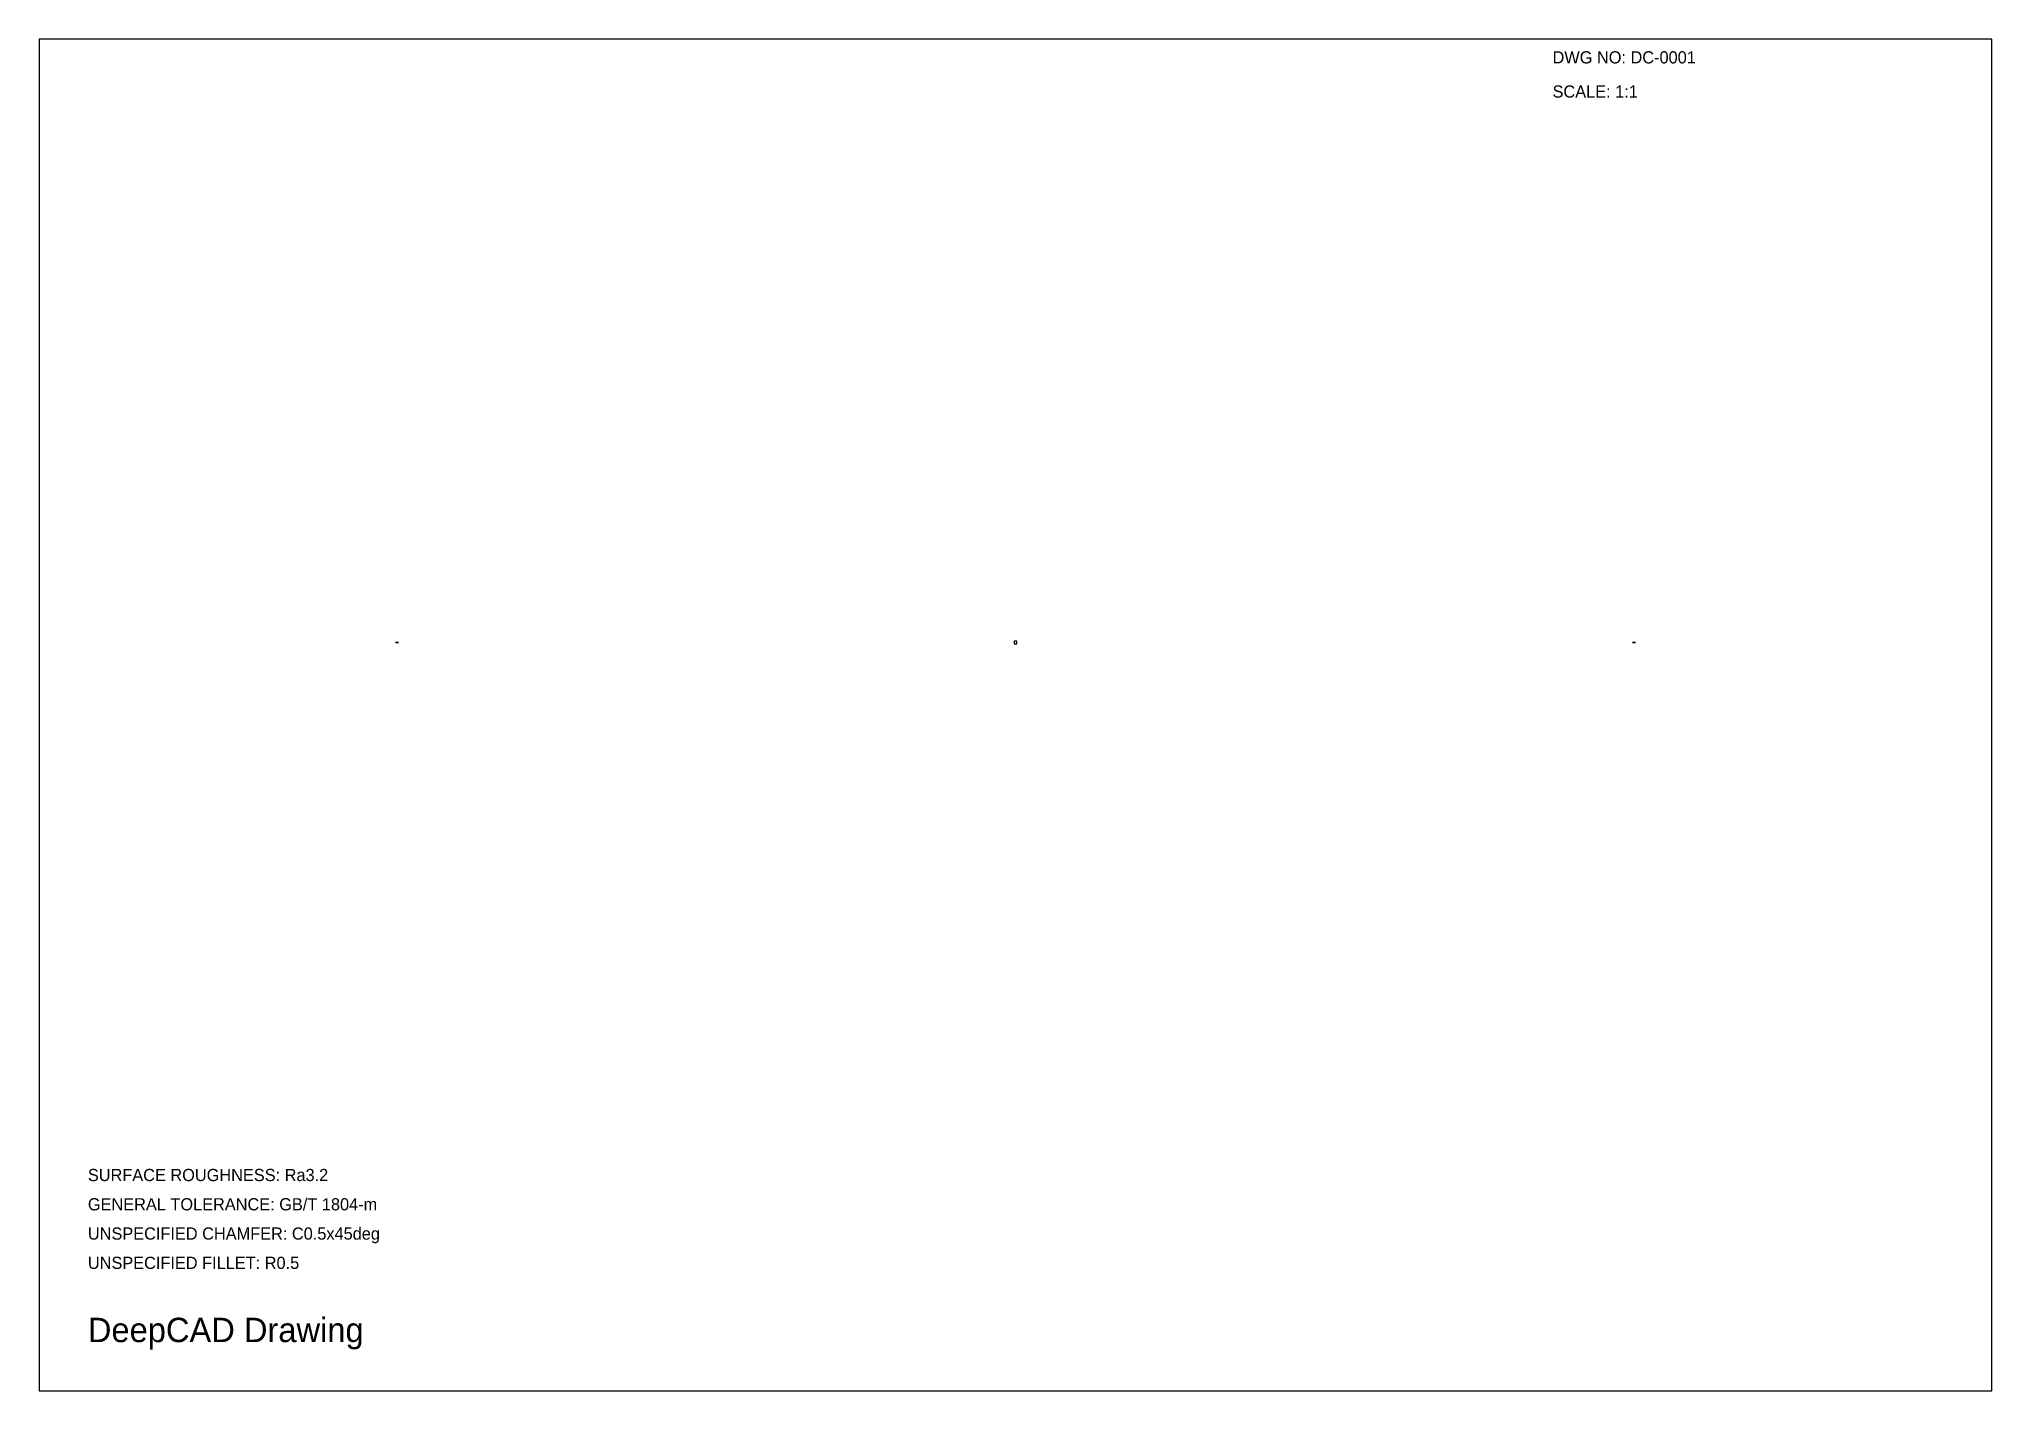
# Model space of a CAD drawing. Header units: metres. Extents: x 10 to 410, y 10 to 287.
import ezdxf

# ---------------------------------------------------------------- set-up
doc = ezdxf.new("R2010")
doc.units = ezdxf.units.M
for name, color, linetype in [('BORDER', 7, 'Continuous'), ('NOTE', 7, 'Continuous'), ('TITLE', 7, 'Continuous'), ('VIEW_VISIBLE', 7, 'Continuous')]:
    doc.layers.add(name, color=color, linetype=linetype)

msp = doc.modelspace()

# ---------------------------------------------------------------- linework, layer by layer
at = {"layer": 'BORDER'}
msp.add_lwpolyline([(10, 10), (410, 10), (410, 287), (10, 287), (10, 10)], dxfattribs=at)
at = {"layer": 'VIEW_VISIBLE'}
for p, q in [((83.04, 163.35), (83.63, 163.35)), ((83.63, 163.35), (83.04, 163.35)), ((83.04, 163.35), (83.04, 163.35)), ((83.63, 163.35), (83.63, 163.35)), ((210.29, 163.64), (209.71, 163.64)), ((209.71, 163.64), (209.71, 163.06)), ((209.71, 163.06), (210.29, 163.06)), ((210.29, 163.06), (210.29, 163.64)), ((336.37, 163.35), (336.37, 163.35)), ((336.37, 163.35), (336.96, 163.35)), ((336.96, 163.35), (336.37, 163.35)), ((336.96, 163.35), (336.96, 163.35))]:
    msp.add_line(p, q, dxfattribs=at)

# ---------------------------------------------------------------- texts
at = {"layer": 'NOTE'}
for s, p in [('SURFACE ROUGHNESS: Ra3.2', (20, 53)), ('GENERAL TOLERANCE: GB/T 1804-m', (20, 47)), ('UNSPECIFIED CHAMFER: C0.5x45deg', (20, 41)), ('UNSPECIFIED FILLET: R0.5', (20, 35))]:
    msp.add_text(s, height=2.5, dxfattribs=at).set_placement(p)
at = {"layer": 'TITLE'}
for s, height, p in [('DWG NO: DC-0001', 2.5, (320, 282)), ('SCALE: 1:1', 2.5, (320, 275)), ('DeepCAD Drawing', 5, (20, 20))]:
    msp.add_text(s, height=height, dxfattribs=at).set_placement(p)

doc.saveas('drawing.dxf')
